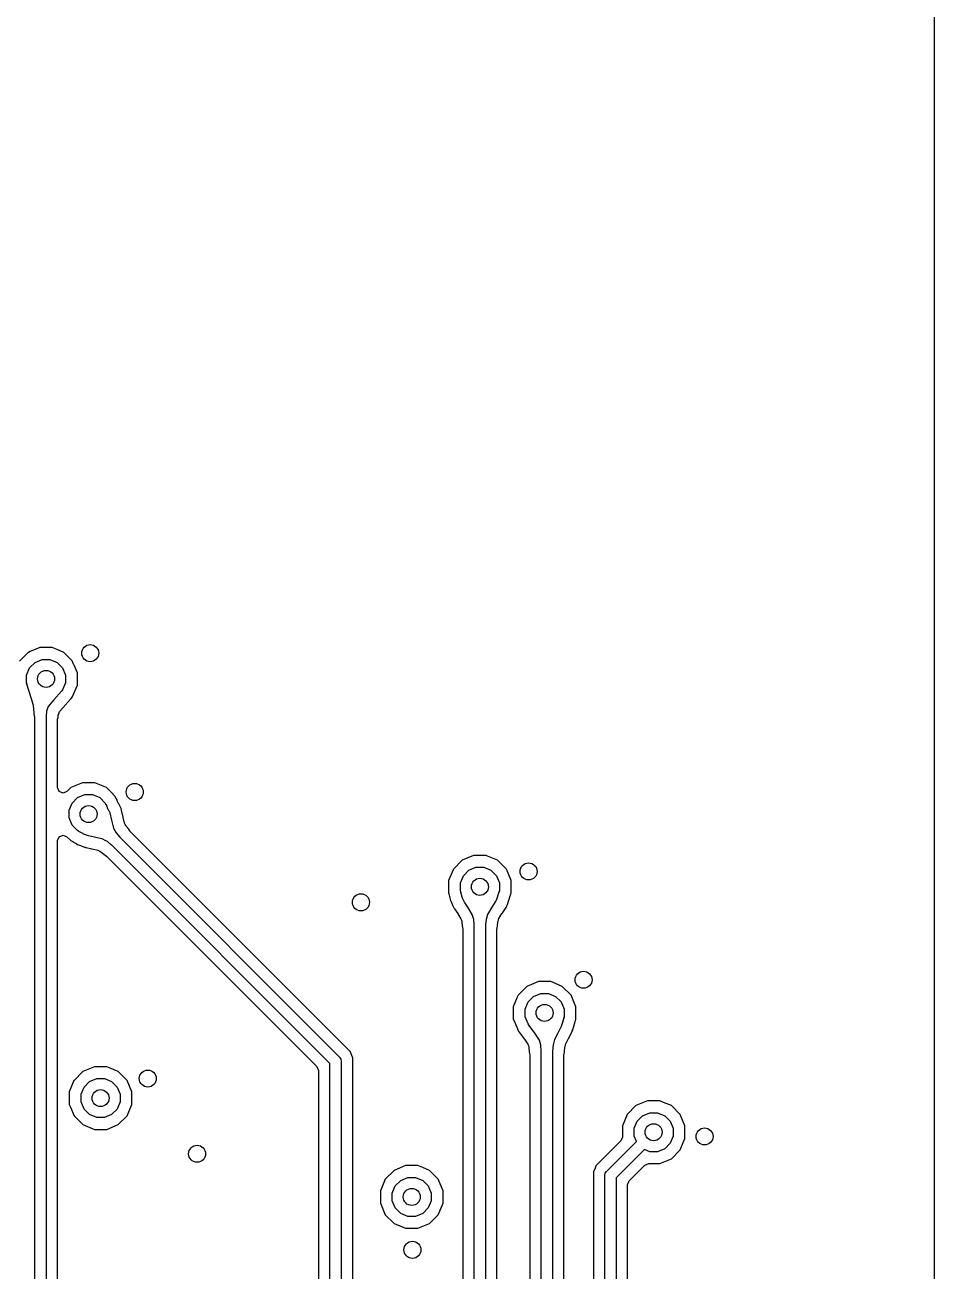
# Model space of a CAD drawing. Extents: x 114.9 to 199.6, y -137.1 to -76.7.
# Drawn here: x 191.57 to 199.58, y -117.77 to -106.8 of the extents above; entities that cross this region are included whole.
import ezdxf

# ---------------------------------------------------------------- set-up
doc = ezdxf.new("R2010")
doc.units = 0
doc.layers.add('BLACK', color=7, linetype='CONTINUOUS')

msp = doc.modelspace()

# ---------------------------------------------------------------- linework, layer by layer
at = {"layer": 'BLACK', "linetype": 'CONTINUOUS'}
for p, q in [((199.5795, -77.402406), (199.5795, -130.397593)), ((191.60394, -112.326444), (191.526444, -112.40394)), ((191.604865, -112.326061), (191.60394, -112.326444)), ((191.621312, -112.319248), (191.604865, -112.326061)), ((191.705198, -112.2845), (191.621312, -112.319248)), ((191.7052, -112.2845), (191.705198, -112.2845)), ((191.8148, -112.2845), (191.7052, -112.2845)), ((191.814801, -112.2845), (191.8148, -112.2845)), ((191.856744, -112.301874), (191.814801, -112.2845)), ((191.916058, -112.326443), (191.856744, -112.301874)), ((191.916059, -112.326444), (191.916058, -112.326443)), ((191.916061, -112.326445), (191.916059, -112.326444)), ((191.991244, -112.401628), (191.916061, -112.326445)), ((191.614493, -112.462775), (191.662775, -112.414493)), ((191.662775, -112.414493), (191.725859, -112.388363)), ((191.725859, -112.388363), (191.794141, -112.388363)), ((191.794141, -112.388363), (191.857225, -112.414493)), ((191.857225, -112.414493), (191.905507, -112.462775)), ((192.003196, -112.430482), (191.991244, -112.401628)), ((192.005508, -112.432794), (192.003196, -112.430482)), ((192.0355, -112.5052), (192.005508, -112.432794)), ((191.588363, -112.525859), (191.614493, -112.462775)), ((191.588363, -112.594141), (191.588363, -112.525859)), ((191.905507, -112.462775), (191.931637, -112.525859)), ((191.931637, -112.525859), (191.931637, -112.594141)), ((192.0355, -112.6148), (192.0355, -112.5052)), ((191.592314, -112.60368), (191.588363, -112.594141)), ((191.592038, -112.606396), (191.592314, -112.60368)), ((191.627745, -112.725466), (191.592038, -112.606396)), ((191.931637, -112.594141), (191.905507, -112.657225)), ((191.993557, -112.716058), (192.0355, -112.6148)), ((191.627823, -112.725715), (191.627745, -112.725466)), ((191.650632, -112.795233), (191.627823, -112.725715)), ((191.828077, -112.74549), (191.778265, -112.804033)), ((191.896749, -112.667208), (191.828077, -112.74549)), ((191.897651, -112.666038), (191.896749, -112.667208)), ((191.897896, -112.664835), (191.897651, -112.666038)), ((191.905507, -112.657225), (191.897896, -112.664835)), ((191.908061, -112.814292), (191.976058, -112.736781)), ((191.976058, -112.736781), (191.980302, -112.731622)), ((191.980302, -112.731622), (191.981204, -112.730452)), ((191.981204, -112.730452), (191.981208, -112.730441)), ((191.981208, -112.730441), (191.981215, -112.730432)), ((191.981215, -112.730432), (191.981481, -112.730091)), ((191.981481, -112.730091), (191.982913, -112.728235)), ((191.982913, -112.728235), (191.982926, -112.728245)), ((191.982926, -112.728245), (191.988533, -112.721081)), ((191.988533, -112.721081), (191.993557, -112.716058)), ((191.659047, -112.88941), (191.650632, -112.795233)), ((191.764782, -112.843688), (191.760909, -112.889357)), ((191.778265, -112.804033), (191.764782, -112.843688)), ((191.866032, -112.898272), (191.868122, -112.87362)), ((191.868122, -112.87362), (191.868425, -112.871764)), ((191.868425, -112.871764), (191.871776, -112.866348)), ((191.871776, -112.866348), (191.879466, -112.847891)), ((191.879466, -112.847891), (191.90771, -112.814698)), ((191.90771, -112.814698), (191.908061, -112.814292)), ((191.66, -112.891448), (191.659047, -112.88941)), ((191.66, -119.61), (191.66, -112.891448)), ((191.760909, -112.889357), (191.76, -112.891114)), ((191.76, -112.891114), (191.76, -119.58929)), ((191.8605, -112.92437), (191.861138, -112.916491)), ((191.8605, -113.516588), (191.8605, -112.92437)), ((191.861138, -112.916491), (191.861609, -112.913593)), ((191.861609, -112.913593), (191.866032, -112.898272)), ((191.874852, -113.551236), (191.8605, -113.516588)), ((191.97894, -113.516444), (191.944148, -113.551236)), ((192.080198, -113.4745), (191.97894, -113.516444)), ((192.0802, -113.4745), (192.080198, -113.4745)), ((192.1898, -113.4745), (192.0802, -113.4745)), ((192.189801, -113.4745), (192.1898, -113.4745)), ((192.29106, -113.516444), (192.189801, -113.4745)), ((192.332054, -113.557439), (192.29106, -113.516444)), ((191.9095, -113.565588), (191.874852, -113.551236)), ((191.944148, -113.551236), (191.9095, -113.565588)), ((191.989493, -113.652775), (192.037775, -113.604493)), ((192.037775, -113.604493), (192.100859, -113.578363)), ((192.100859, -113.578363), (192.169141, -113.578363)), ((192.169141, -113.578363), (192.232225, -113.604493)), ((192.232225, -113.604493), (192.280507, -113.652775)), ((192.368557, -113.593942), (192.332054, -113.557439)), ((192.371134, -113.600164), (192.368557, -113.593942)), ((192.372418, -113.602436), (192.371134, -113.600164)), ((192.372462, -113.603095), (192.372418, -113.602436)), ((192.375183, -113.608609), (192.372462, -113.603095)), ((192.37708, -113.610646), (192.375183, -113.608609)), ((192.377785, -113.611868), (192.37708, -113.610646)), ((192.38026, -113.616476), (192.377785, -113.611868)), ((192.39518, -113.652495), (192.38026, -113.616476)), ((191.963363, -113.715859), (191.989493, -113.652775)), ((191.963363, -113.784141), (191.963363, -113.715859)), ((192.280507, -113.652775), (192.284581, -113.662612)), ((192.284581, -113.662612), (192.285697, -113.663367)), ((192.285697, -113.663367), (192.286402, -113.664589)), ((192.286402, -113.664589), (192.294265, -113.680346)), ((192.294265, -113.680346), (192.294605, -113.681092)), ((192.294605, -113.681092), (192.302347, -113.699782)), ((192.302347, -113.699782), (192.30713, -113.711328)), ((192.30713, -113.711328), (192.307131, -113.711329)), ((192.307131, -113.711329), (192.310965, -113.715163)), ((192.310965, -113.715163), (192.313161, -113.718211)), ((192.313161, -113.718211), (192.3215, -113.734922)), ((192.3215, -113.734922), (192.322461, -113.737651)), ((192.322461, -113.737651), (192.336652, -113.802737)), ((192.398506, -113.655821), (192.39518, -113.652495)), ((192.400257, -113.659019), (192.398506, -113.655821)), ((192.40756, -113.671105), (192.400257, -113.659019)), ((192.415899, -113.687816), (192.40756, -113.671105)), ((192.416131, -113.688365), (192.415899, -113.687816)), ((192.421011, -113.699883), (192.416131, -113.688365)), ((192.421975, -113.702621), (192.421011, -113.699883)), ((192.421975, -113.702623), (192.421975, -113.702621)), ((192.425539, -113.715176), (192.421975, -113.702623)), ((192.439276, -113.778181), (192.425539, -113.715176)), ((191.989493, -113.847225), (191.963363, -113.784141)), ((192.037775, -113.895507), (191.989493, -113.847225)), ((192.336652, -113.802737), (192.354509, -113.874728)), ((192.439558, -113.779393), (192.439276, -113.778181)), ((192.451904, -113.829165), (192.439558, -113.779393)), ((192.456711, -113.84131), (192.451904, -113.829165)), ((192.461404, -113.84969), (192.456711, -113.84131)), ((192.464812, -113.854577), (192.461404, -113.84969)), ((192.46496, -113.855154), (192.464812, -113.854577)), ((192.465892, -113.856396), (192.46496, -113.855154)), ((192.48861, -113.882961), (192.465892, -113.856396)), ((191.8605, -113.983412), (191.874852, -113.948764)), ((191.874852, -113.948764), (191.9095, -113.934412)), ((191.9095, -113.934412), (191.944148, -113.948764)), ((191.944148, -113.948764), (191.97894, -113.983556)), ((192.046789, -113.89924), (192.037775, -113.895507)), ((192.048693, -113.901674), (192.046789, -113.89924)), ((192.088946, -113.924412), (192.048693, -113.901674)), ((192.090706, -113.925222), (192.088946, -113.924412)), ((192.133418, -113.940735), (192.090706, -113.925222)), ((192.135135, -113.941214), (192.133418, -113.940735)), ((192.187767, -113.951659), (192.135135, -113.941214)), ((192.260482, -113.969829), (192.187767, -113.951659)), ((192.260483, -113.969829), (192.260482, -113.969829)), ((192.260484, -113.96983), (192.260483, -113.969829)), ((192.280232, -113.980971), (192.260484, -113.96983)), ((192.354509, -113.874728), (192.35451, -113.874731)), ((192.35451, -113.874731), (192.376818, -113.914563)), ((192.376818, -113.914563), (192.408431, -113.951529)), ((192.408431, -113.951529), (192.409006, -113.953296)), ((192.409006, -113.953296), (194.345355, -115.889644)), ((192.49687, -113.897687), (192.48861, -113.882961)), ((192.498818, -113.900284), (192.49687, -113.897687)), ((192.503366, -113.905526), (192.498818, -113.900284)), ((194.437587, -115.839748), (192.503366, -113.905526)), ((191.8605, -116.195198), (191.8605, -113.983412)), ((191.97894, -113.983556), (191.978941, -113.983556)), ((191.978941, -113.983556), (191.978942, -113.983557)), ((191.978942, -113.983557), (191.983776, -113.985559)), ((191.983776, -113.985559), (191.994723, -113.992296)), ((191.994723, -113.992296), (191.99483, -113.992145)), ((191.99483, -113.992145), (191.996801, -113.993529)), ((191.996801, -113.993529), (191.996802, -113.993529)), ((191.996802, -113.993529), (191.996805, -113.993532)), ((191.996805, -113.993532), (192.025305, -114.009631)), ((192.025305, -114.009631), (192.037061, -114.016272)), ((192.037061, -114.016272), (192.044837, -114.020248)), ((192.044837, -114.020248), (192.044839, -114.020249)), ((192.044839, -114.020249), (192.046599, -114.021059)), ((192.046599, -114.021059), (192.05469, -114.024384)), ((192.05469, -114.024384), (192.054699, -114.024387)), ((192.054699, -114.024387), (192.054713, -114.024393)), ((192.054713, -114.024393), (192.091705, -114.037828)), ((192.091705, -114.037828), (192.097402, -114.039897)), ((192.097402, -114.039897), (192.105069, -114.042355)), ((192.105069, -114.042355), (192.106786, -114.042834)), ((192.106786, -114.042834), (192.114599, -114.044696)), ((192.114599, -114.044696), (192.163544, -114.054408)), ((192.163544, -114.054408), (192.165854, -114.054926)), ((192.165854, -114.054926), (192.214645, -114.067118)), ((192.214645, -114.067118), (192.226839, -114.071979)), ((192.226839, -114.071979), (192.235003, -114.076585)), ((192.235003, -114.076585), (192.242802, -114.082047)), ((192.242802, -114.082047), (192.267893, -114.103539)), ((192.29998, -113.992111), (192.280232, -113.980971)), ((192.299982, -113.992113), (192.29998, -113.992111)), ((192.336529, -114.023418), (192.299982, -113.992113)), ((192.338399, -114.024109), (192.336529, -114.023418)), ((194.26, -115.94571), (192.338399, -114.024109)), ((192.267893, -114.103539), (192.267897, -114.103542)), ((192.267897, -114.103542), (192.281424, -114.11149)), ((192.281424, -114.11149), (192.291249, -114.119089)), ((192.291249, -114.119089), (194.145148, -115.972987)), ((195.42394, -114.156444), (195.346444, -114.23394)), ((195.525198, -114.1145), (195.42394, -114.156444)), ((195.5252, -114.1145), (195.525198, -114.1145)), ((195.6348, -114.1145), (195.5252, -114.1145)), ((195.634801, -114.1145), (195.6348, -114.1145)), ((195.645879, -114.119089), (195.634801, -114.1145)), ((195.736058, -114.156443), (195.645879, -114.119089)), ((195.736059, -114.156444), (195.736058, -114.156443)), ((195.736061, -114.156445), (195.736059, -114.156444)), ((195.813555, -114.233939), (195.736061, -114.156445)), ((195.346444, -114.23394), (195.3045, -114.335198)), ((195.408363, -114.355859), (195.434493, -114.292775)), ((195.434493, -114.292775), (195.482775, -114.244493)), ((195.482775, -114.244493), (195.545859, -114.218363)), ((195.545859, -114.218363), (195.614141, -114.218363)), ((195.614141, -114.218363), (195.677225, -114.244493)), ((195.677225, -114.244493), (195.725507, -114.292775)), ((195.725507, -114.292775), (195.751637, -114.355859)), ((195.813555, -114.23394), (195.813555, -114.233939)), ((195.813557, -114.233942), (195.813555, -114.23394)), ((195.8555, -114.3352), (195.813557, -114.233942)), ((195.3045, -114.335198), (195.3045, -114.4448)), ((195.408363, -114.424141), (195.408363, -114.355859)), ((195.751637, -114.355859), (195.751637, -114.424141)), ((195.8555, -114.4448), (195.8555, -114.3352)), ((195.3045, -114.4448), (195.306503, -114.449636)), ((195.306503, -114.449636), (195.309485, -114.462151)), ((195.309485, -114.462151), (195.309665, -114.46212)), ((195.309665, -114.46212), (195.310078, -114.464485)), ((195.310078, -114.464485), (195.322462, -114.509022)), ((195.322462, -114.509022), (195.325116, -114.517249)), ((195.325116, -114.517249), (195.325783, -114.519056)), ((195.325783, -114.519056), (195.329188, -114.527221)), ((195.412096, -114.433154), (195.408363, -114.424141)), ((195.411722, -114.436221), (195.412096, -114.433154)), ((195.424107, -114.480762), (195.411722, -114.436221)), ((195.424773, -114.482569), (195.424107, -114.480762)), ((195.444018, -114.523767), (195.424773, -114.482569)), ((195.721286, -114.513822), (195.685284, -114.569902)), ((195.722537, -114.51121), (195.721286, -114.513822)), ((195.747451, -114.436663), (195.722537, -114.51121)), ((195.747816, -114.435301), (195.747451, -114.436663)), ((195.751637, -114.424141), (195.747561, -114.433981)), ((195.747561, -114.433981), (195.747816, -114.435301)), ((195.822597, -114.544651), (195.847511, -114.470104)), ((195.847511, -114.470104), (195.849355, -114.463972)), ((195.849355, -114.463972), (195.84972, -114.46261)), ((195.84972, -114.462599), (195.849732, -114.462523)), ((195.84972, -114.46261), (195.84972, -114.462599)), ((195.849732, -114.462523), (195.850054, -114.46136)), ((195.850054, -114.46136), (195.850439, -114.459926)), ((195.850439, -114.459926), (195.850451, -114.459929)), ((195.850451, -114.459929), (195.852924, -114.451015)), ((195.852924, -114.451015), (195.8555, -114.4448)), ((195.329188, -114.527221), (195.340385, -114.551189)), ((195.340385, -114.551189), (195.348433, -114.568418)), ((195.348433, -114.568418), (195.351787, -114.574936)), ((195.351787, -114.574936), (195.35213, -114.575602)), ((195.35213, -114.575602), (195.352985, -114.577118)), ((195.352985, -114.577118), (195.357193, -114.583958)), ((195.357193, -114.583958), (195.38491, -114.625397)), ((195.38491, -114.625397), (195.386196, -114.627425)), ((195.386196, -114.627425), (195.412078, -114.670552)), ((195.444881, -114.525297), (195.444018, -114.523767)), ((195.474715, -114.569902), (195.444881, -114.525297)), ((195.513287, -114.634174), (195.474715, -114.569902)), ((195.685284, -114.569902), (195.647021, -114.63341)), ((195.748106, -114.670061), (195.774536, -114.626193)), ((195.774536, -114.626193), (195.775216, -114.6251)), ((195.775216, -114.6251), (195.810066, -114.570817)), ((195.810066, -114.570817), (195.816436, -114.559393)), ((195.816436, -114.559393), (195.817687, -114.556781)), ((195.817687, -114.556781), (195.822597, -114.544651)), ((195.412078, -114.670552), (195.417265, -114.682613)), ((195.417265, -114.682613), (195.419782, -114.691646)), ((195.419782, -114.691646), (195.421434, -114.701024)), ((195.421434, -114.701024), (195.423978, -114.733962)), ((195.423978, -114.733962), (195.423978, -114.733963)), ((195.423978, -114.733963), (195.427925, -114.749151)), ((195.52546, -114.677858), (195.513287, -114.634174)), ((195.528809, -114.721221), (195.52546, -114.677858)), ((195.529166, -114.725838), (195.528809, -114.721221)), ((195.53, -114.72765), (195.529166, -114.725838)), ((195.53, -125.219289), (195.53, -114.72765)), ((195.630842, -114.725848), (195.63, -114.727502)), ((195.63, -114.727502), (195.63, -125.24)), ((195.633089, -114.697059), (195.630842, -114.725848)), ((195.634628, -114.677352), (195.633089, -114.697059)), ((195.646806, -114.634174), (195.634628, -114.677352)), ((195.647021, -114.63341), (195.646806, -114.634174)), ((195.731449, -114.750305), (195.736022, -114.734059)), ((195.736022, -114.734059), (195.738742, -114.699205)), ((195.738742, -114.699205), (195.738961, -114.697673)), ((195.738961, -114.697673), (195.739264, -114.697159)), ((195.739264, -114.697159), (195.74031, -114.691296)), ((195.74031, -114.691296), (195.742919, -114.682045)), ((195.742919, -114.682045), (195.748106, -114.670061)), ((195.427925, -114.749151), (195.4295, -114.761473)), ((195.4295, -114.761473), (195.4295, -125.157363)), ((195.7305, -114.760444), (195.730991, -114.753521)), ((195.7305, -125.269936), (195.7305, -114.760444)), ((195.730991, -114.753521), (195.731449, -114.750305)), ((195.99394, -115.266444), (195.916444, -115.34394)), ((196.095198, -115.2245), (195.99394, -115.266444)), ((196.0952, -115.2245), (196.095198, -115.2245)), ((196.2048, -115.2245), (196.0952, -115.2245)), ((196.204801, -115.2245), (196.2048, -115.2245)), ((196.246744, -115.241874), (196.204801, -115.2245)), ((196.306058, -115.266443), (196.246744, -115.241874)), ((196.306059, -115.266444), (196.306058, -115.266443)), ((196.306061, -115.266445), (196.306059, -115.266444)), ((196.383555, -115.343939), (196.306061, -115.266445)), ((195.909248, -115.361312), (195.8745, -115.445198)), ((195.916443, -115.343942), (195.909248, -115.361312)), ((195.916444, -115.34394), (195.916443, -115.343941)), ((195.916443, -115.343941), (195.916443, -115.343942)), ((196.004493, -115.402775), (196.052775, -115.354493)), ((196.052775, -115.354493), (196.115859, -115.328363)), ((196.115859, -115.328363), (196.184141, -115.328363)), ((196.184141, -115.328363), (196.247225, -115.354493)), ((196.247225, -115.354493), (196.295507, -115.402775)), ((196.383555, -115.34394), (196.383555, -115.343939)), ((196.383557, -115.343942), (196.383555, -115.34394)), ((196.4255, -115.4452), (196.383557, -115.343942)), ((195.8745, -115.445198), (195.8745, -115.554801)), ((195.978363, -115.465859), (196.004493, -115.402775)), ((195.978363, -115.534141), (195.978363, -115.465859)), ((196.295507, -115.402775), (196.321637, -115.465859)), ((196.321637, -115.465859), (196.321637, -115.534141)), ((196.4255, -115.5548), (196.4255, -115.4452)), ((195.8745, -115.554801), (195.883641, -115.576868)), ((195.883641, -115.576868), (195.916443, -115.656058)), ((196.004493, -115.597225), (195.978363, -115.534141)), ((196.01096, -115.603692), (196.004493, -115.597225)), ((196.011808, -115.607051), (196.01096, -115.603692)), ((196.05836, -115.669579), (196.011808, -115.607051)), ((196.317937, -115.54641), (196.29612, -115.618765)), ((196.321637, -115.534141), (196.31781, -115.543378)), ((196.31781, -115.543378), (196.318197, -115.545379)), ((196.318197, -115.545379), (196.317937, -115.54641)), ((196.397128, -115.649222), (196.418945, -115.576867)), ((196.418945, -115.576867), (196.420234, -115.572208)), ((196.420234, -115.572208), (196.420494, -115.571177)), ((196.420494, -115.571167), (196.420525, -115.570953)), ((196.420494, -115.571177), (196.420494, -115.571167)), ((196.420525, -115.570953), (196.420881, -115.56964)), ((196.420881, -115.56964), (196.421151, -115.568572)), ((196.421151, -115.568572), (196.42117, -115.568576)), ((196.42117, -115.568576), (196.423794, -115.558918)), ((196.423794, -115.558918), (196.425499, -115.554802)), ((196.425499, -115.554802), (196.4255, -115.5548)), ((195.916443, -115.656058), (195.918262, -115.657877)), ((195.918262, -115.657877), (195.92314, -115.663566)), ((195.92314, -115.663566), (195.925879, -115.667306)), ((195.925879, -115.667306), (195.927185, -115.670053)), ((195.927185, -115.670053), (195.971143, -115.729098)), ((196.104495, -115.739652), (196.05836, -115.669579)), ((196.265902, -115.67695), (196.236824, -115.734593)), ((196.295284, -115.620812), (196.265902, -115.67695)), ((196.29612, -115.618765), (196.295284, -115.620812)), ((196.338479, -115.767316), (196.359613, -115.725421)), ((196.359613, -115.725421), (196.359891, -115.724879)), ((196.359891, -115.724879), (196.388755, -115.669734)), ((196.388755, -115.669734), (196.388769, -115.669704)), ((196.388769, -115.669704), (196.392942, -115.660725)), ((196.392942, -115.660725), (196.392947, -115.660713)), ((196.392947, -115.660712), (196.392953, -115.6607)), ((196.392947, -115.660713), (196.392947, -115.660712)), ((196.392953, -115.6607), (196.393789, -115.658653)), ((196.393789, -115.658653), (196.397128, -115.649222)), ((195.971143, -115.729098), (195.971299, -115.72931)), ((195.971299, -115.72931), (195.971305, -115.729334)), ((195.971305, -115.729334), (195.972693, -115.731316)), ((195.972693, -115.731316), (196.002433, -115.776487)), ((196.002433, -115.776487), (196.008898, -115.790981)), ((196.008898, -115.790981), (196.010234, -115.796067)), ((196.010234, -115.796067), (196.011748, -115.805486)), ((196.011748, -115.805486), (196.014021, -115.842178)), ((196.116112, -115.783879), (196.104495, -115.739652)), ((196.11932, -115.835661), (196.116112, -115.783879)), ((196.12, -115.837168), (196.11932, -115.835661)), ((196.12, -126.45929), (196.12, -115.837168)), ((196.220772, -115.835765), (196.22, -115.837309)), ((196.22, -115.837309), (196.22, -126.48)), ((196.224603, -115.781785), (196.220772, -115.835765)), ((196.236824, -115.734593), (196.224603, -115.781781)), ((196.224603, -115.781781), (196.224603, -115.781785)), ((196.326007, -115.843233), (196.328938, -115.801919)), ((196.328938, -115.801919), (196.329123, -115.800501)), ((196.329123, -115.800501), (196.329374, -115.800063)), ((196.329374, -115.800063), (196.330277, -115.794544)), ((196.330277, -115.794544), (196.334798, -115.777087)), ((196.334798, -115.777087), (196.338479, -115.767316)), ((194.26, -125.269289), (194.26, -115.94571)), ((194.345355, -115.889644), (194.356194, -115.905865)), ((194.356194, -115.905865), (194.356194, -115.905866)), ((194.356194, -115.905866), (194.36, -115.925)), ((194.36, -115.925), (194.36, -125.29)), ((194.437587, -115.839749), (194.437587, -115.839748)), ((194.4605, -115.895064), (194.437587, -115.839749)), ((194.4605, -117.065198), (194.4605, -115.895064)), ((196.014021, -115.842178), (196.014022, -115.842184)), ((196.014022, -115.842184), (196.018063, -115.858498)), ((196.018063, -115.858498), (196.0195, -115.870279)), ((196.0195, -115.870279), (196.0195, -126.397363)), ((196.3205, -115.869935), (196.32091, -115.863612)), ((196.3205, -126.509936), (196.3205, -115.869935)), ((196.32091, -115.863612), (196.321346, -115.860259)), ((196.321346, -115.860259), (196.326007, -115.843233)), ((192.08394, -116.016444), (192.006444, -116.09394)), ((192.185198, -115.9745), (192.08394, -116.016444)), ((192.1852, -115.9745), (192.185198, -115.9745)), ((192.2948, -115.9745), (192.1852, -115.9745)), ((192.294801, -115.9745), (192.2948, -115.9745)), ((192.325796, -115.987339), (192.294801, -115.9745)), ((192.396058, -116.016443), (192.325796, -115.987339)), ((192.396059, -116.016444), (192.396058, -116.016443)), ((192.396061, -116.016445), (192.396059, -116.016444)), ((192.473555, -116.093939), (192.396061, -116.016445)), ((194.145148, -115.972987), (194.1595, -116.007635)), ((194.1595, -116.007635), (194.1595, -125.207364)), ((192.006058, -116.094871), (191.9645, -116.195198)), ((192.006443, -116.093942), (192.006058, -116.094871)), ((192.006444, -116.09394), (192.006443, -116.093941)), ((192.006443, -116.093941), (192.006443, -116.093942)), ((192.068363, -116.215859), (192.094493, -116.152775)), ((192.094493, -116.152775), (192.142775, -116.104493)), ((192.142775, -116.104493), (192.205859, -116.078363)), ((192.205859, -116.078363), (192.274141, -116.078363)), ((192.274141, -116.078363), (192.337225, -116.104493)), ((192.337225, -116.104493), (192.385507, -116.152775)), ((192.385507, -116.152775), (192.411637, -116.215859)), ((192.473555, -116.09394), (192.473555, -116.093939)), ((192.473557, -116.093942), (192.473555, -116.09394)), ((192.5155, -116.1952), (192.473557, -116.093942)), ((191.8605, -119.527364), (191.8605, -116.195198)), ((191.9645, -116.195198), (191.9645, -116.304801)), ((192.068363, -116.284141), (192.068363, -116.215859)), ((192.411637, -116.215859), (192.411637, -116.284141)), ((192.5155, -116.3048), (192.5155, -116.1952)), ((197.055198, -116.2745), (196.95394, -116.316444)), ((197.0552, -116.2745), (197.055198, -116.2745)), ((197.1648, -116.2745), (197.0552, -116.2745)), ((197.164801, -116.2745), (197.1648, -116.2745)), ((197.196834, -116.287769), (197.164801, -116.2745)), ((191.9645, -116.304801), (191.974819, -116.329712)), ((191.974819, -116.329712), (192.006443, -116.406058)), ((192.094493, -116.347225), (192.068363, -116.284141)), ((192.142775, -116.395507), (192.094493, -116.347225)), ((192.385507, -116.347225), (192.337225, -116.395507)), ((192.411637, -116.284141), (192.385507, -116.347225)), ((192.473557, -116.406058), (192.5155, -116.3048)), ((196.95394, -116.316444), (196.876444, -116.39394)), ((197.012775, -116.404493), (197.075859, -116.378363)), ((197.075859, -116.378363), (197.144141, -116.378363)), ((197.144141, -116.378363), (197.207225, -116.404493)), ((197.266058, -116.316443), (197.196834, -116.287769)), ((197.266059, -116.316444), (197.266058, -116.316443)), ((197.266061, -116.316445), (197.266059, -116.316444)), ((197.343555, -116.393939), (197.266061, -116.316445)), ((192.006443, -116.406058), (192.006444, -116.406059)), ((192.006444, -116.406059), (192.006445, -116.406061)), ((192.006445, -116.406061), (192.083939, -116.483555)), ((192.083939, -116.483555), (192.08394, -116.483555)), ((192.08394, -116.483555), (192.083942, -116.483557)), ((192.083942, -116.483557), (192.1852, -116.5255)), ((192.205859, -116.421637), (192.142775, -116.395507)), ((192.274141, -116.421637), (192.205859, -116.421637)), ((192.337225, -116.395507), (192.274141, -116.421637)), ((192.2948, -116.5255), (192.396058, -116.483557)), ((192.396058, -116.483557), (192.39606, -116.483555)), ((192.39606, -116.483555), (192.396061, -116.483555)), ((192.396061, -116.483555), (192.473555, -116.406061)), ((192.473555, -116.40606), (192.473557, -116.406058)), ((192.473555, -116.406061), (192.473555, -116.40606)), ((196.876444, -116.39394), (196.8345, -116.495198)), ((196.8345, -116.495198), (196.8345, -116.592364)), ((196.938363, -116.515859), (196.964493, -116.452775)), ((196.964493, -116.452775), (197.012775, -116.404493)), ((197.207225, -116.404493), (197.255507, -116.452775)), ((197.255507, -116.452775), (197.281637, -116.515859)), ((197.343555, -116.39394), (197.343555, -116.393939)), ((197.343557, -116.393942), (197.343555, -116.39394)), ((197.3855, -116.4952), (197.343557, -116.393942)), ((197.3855, -116.6048), (197.3855, -116.4952)), ((192.1852, -116.5255), (192.185202, -116.5255)), ((192.185202, -116.5255), (192.294798, -116.5255)), ((192.294798, -116.5255), (192.2948, -116.5255)), ((196.8345, -116.592364), (196.820148, -116.627012)), ((196.938363, -116.584141), (196.938363, -116.515859)), ((196.957924, -116.631365), (196.938363, -116.584141)), ((197.281637, -116.584141), (197.255507, -116.647225)), ((197.281637, -116.515859), (197.281637, -116.584141)), ((197.343557, -116.706058), (197.3855, -116.6048)), ((196.820148, -116.627012), (196.602414, -116.844745)), ((196.694645, -116.894645), (196.957924, -116.631365)), ((197.028634, -116.702075), (196.78, -116.95071)), ((197.075859, -116.721637), (197.028634, -116.702075)), ((197.207225, -116.695507), (197.144141, -116.721637)), ((197.255507, -116.647225), (197.207225, -116.695507)), ((197.266061, -116.783555), (197.343555, -116.706061)), ((197.343555, -116.70606), (197.343557, -116.706058)), ((197.343555, -116.706061), (197.343555, -116.70606)), ((197.144141, -116.721637), (197.075859, -116.721637)), ((197.1648, -116.8255), (197.266058, -116.783557)), ((197.266058, -116.783557), (197.26606, -116.783555)), ((197.26606, -116.783555), (197.266061, -116.783555)), ((194.82394, -116.886444), (194.746444, -116.96394)), ((194.925198, -116.8445), (194.82394, -116.886444)), ((194.9252, -116.8445), (194.925198, -116.8445)), ((195.0348, -116.8445), (194.9252, -116.8445)), ((195.034801, -116.8445), (195.0348, -116.8445)), ((195.076744, -116.861874), (195.034801, -116.8445)), ((195.136058, -116.886443), (195.076744, -116.861874)), ((195.136059, -116.886444), (195.136058, -116.886443)), ((195.136061, -116.886445), (195.136059, -116.886444)), ((195.213555, -116.963939), (195.136061, -116.886445)), ((196.593961, -116.865153), (196.5795, -116.900062)), ((196.5795, -116.900062), (196.5795, -127.687364)), ((196.593962, -116.865151), (196.593961, -116.865153)), ((196.602411, -116.84475), (196.593962, -116.865151)), ((196.602414, -116.844745), (196.602411, -116.84475)), ((196.68, -116.93), (196.683806, -116.910866)), ((196.68, -127.749289), (196.68, -116.93)), ((196.683806, -116.910866), (196.694645, -116.894645)), ((196.894851, -116.977987), (197.032986, -116.839851)), ((197.032986, -116.839851), (197.067634, -116.8255)), ((197.067634, -116.8255), (197.164798, -116.8255)), ((197.164798, -116.8255), (197.1648, -116.8255)), ((194.746444, -116.96394), (194.7045, -117.065198)), ((194.808363, -117.085859), (194.834493, -117.022775)), ((194.834493, -117.022775), (194.882775, -116.974493)), ((194.882775, -116.974493), (194.945859, -116.948363)), ((194.945859, -116.948363), (195.014141, -116.948363)), ((195.014141, -116.948363), (195.077225, -116.974493)), ((195.077225, -116.974493), (195.125507, -117.022775)), ((195.125507, -117.022775), (195.151637, -117.085859)), ((195.213555, -116.96394), (195.213555, -116.963939)), ((195.213557, -116.963942), (195.213555, -116.96394)), ((195.2555, -117.0652), (195.213557, -116.963942)), ((196.78, -116.95071), (196.78, -127.77)), ((196.8805, -117.012634), (196.894851, -116.977987)), ((196.8805, -119.036961), (196.8805, -117.012634)), ((194.4605, -125.319936), (194.4605, -117.065198)), ((194.7045, -117.065198), (194.7045, -117.0652)), ((194.7045, -117.0652), (194.7045, -117.1748)), ((194.808363, -117.154141), (194.808363, -117.085859)), ((194.834493, -117.217225), (194.808363, -117.154141)), ((195.151637, -117.154141), (195.125507, -117.217225)), ((195.151637, -117.085859), (195.151637, -117.154141)), ((195.2555, -117.1748), (195.2555, -117.0652)), ((194.7045, -117.1748), (194.746443, -117.276058)), ((194.882775, -117.265507), (194.834493, -117.217225)), ((195.125507, -117.217225), (195.077225, -117.265507)), ((195.213557, -117.276058), (195.2555, -117.1748)), ((194.746443, -117.276058), (194.746444, -117.276059)), ((194.746444, -117.276059), (194.746445, -117.276061)), ((194.746445, -117.276061), (194.823939, -117.353555)), ((194.823939, -117.353555), (194.82394, -117.353555)), ((194.82394, -117.353555), (194.823942, -117.353557)), ((194.823942, -117.353557), (194.9252, -117.3955)), ((194.945859, -117.291637), (194.882775, -117.265507)), ((195.014141, -117.291637), (194.945859, -117.291637)), ((195.077225, -117.265507), (195.014141, -117.291637)), ((195.0348, -117.3955), (195.136058, -117.353557)), ((195.136058, -117.353557), (195.13606, -117.353555)), ((195.13606, -117.353555), (195.136061, -117.353555)), ((195.136061, -117.353555), (195.213555, -117.276061)), ((195.213555, -117.27606), (195.213557, -117.276058)), ((195.213555, -117.276061), (195.213555, -117.27606)), ((194.9252, -117.3955), (194.925202, -117.3955)), ((194.925202, -117.3955), (195.034798, -117.3955)), ((195.034798, -117.3955), (195.0348, -117.3955))]:
    msp.add_line(p, q, dxfattribs=at)
at = {"layer": 'BLACK'}
for centre in [(192.148703, -112.333257), (191.76, -112.56), (192.540687, -113.55527), (192.135, -113.75), (196.009115, -114.25449), (195.58, -114.39), (194.532949, -114.526573), (196.492875, -115.208557), (196.15, -115.5), (192.65581, -116.077941), (192.24, -116.25), (197.11, -116.55), (197.558449, -116.587371), (193.09, -116.74), (194.98, -117.12), (194.985886, -117.585507)]:
    msp.add_circle(centre, 0.075, dxfattribs=at)
at = {"layer": 'WHITE'}
for centre in [(192.148703, -112.333257), (191.76, -112.56), (192.540687, -113.55527), (192.135, -113.75), (196.009115, -114.25449), (195.58, -114.39), (194.532949, -114.526573), (196.492875, -115.208557), (196.15, -115.5), (192.65581, -116.077941), (192.24, -116.25), (197.11, -116.55), (197.558449, -116.587371), (193.09, -116.74), (194.98, -117.12), (194.985886, -117.585507)]:
    msp.add_circle(centre, 0.075, dxfattribs=at)

doc.saveas('drawing.dxf')
